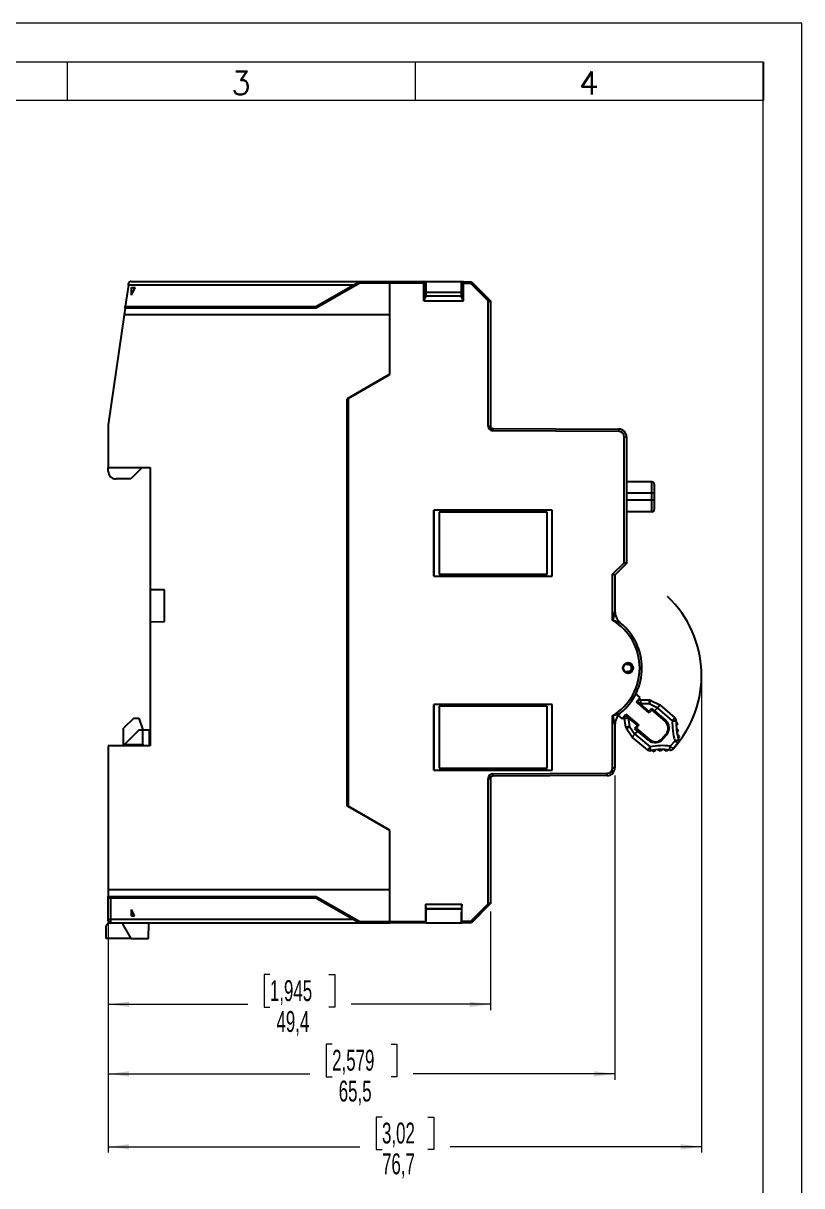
# Model space of a CAD drawing. Header units: millimetres. Extents: x 0 to 210, y 0 to 297.
# Drawn here: x 109.3 to 210, y 146.6 to 297 of the extents above; entities that cross this region are included whole.
import ezdxf

# ---------------------------------------------------------------- set-up
doc = ezdxf.new("R2010")
doc.units = ezdxf.units.MM
doc.layers.add('FORMATO', color=7, linetype='Continuous')
doc.styles.add('SLDTEXTSTYLE0', font='ROMANS')
doc.styles.add('SLDTEXTSTYLE1', font='TXT', dxfattribs={"width": 0.605})
doc.dimstyles.new('SLDDIMSTYLE0', dxfattribs={"dimtxt": 2.7, "dimasz": 2.7, "dimexe": 0, "dimexo": 0.0625, "dimgap": 0.675, "dimtad": 0, "dimdec": 1, "dimrnd": 1e-09, "dimzin": 12, "dimdsep": 46, "dimtxsty": 'SLDTEXTSTYLE1', "dimsah": 1, "dimcen": 0.09, "dimadec": 0, "dimazin": 3, "dimtfac": 1, "dimtdec": 3, "dimtofl": 0, "dimtmove": 0, "dimatfit": 3, "dimfxl": 1, "dimfrac": 2, "dimtolj": 1, "dimtzin": 12, "dimarcsym": 0})

# ---------------------------------------------------------------- blocks, each defined once
blk = doc.blocks.new('_D_3')
at = {"color": 7, "linetype": 'Continuous', "lineweight": 18, "transparency": 16777216}
for p, q in [((197.04, 211.63), (197.04, 150.92)), ((120.32, 183.05), (120.32, 150.92)), ((155.72, 155.51), (154.96, 155.51)), ((154.96, 155.51), (154.96, 151.31)), ((161.64, 155.51), (162.4, 155.51)), ((162.4, 155.51), (162.4, 151.31)), ((120.32, 151.67), (152.85, 151.67)), ((154.96, 151.31), (155.72, 151.31)), ((162.4, 151.31), (161.64, 151.31)), ((197.04, 151.67), (164.52, 151.67))]:
    blk.add_line(p, q, dxfattribs=at)
for points in [[(120.32, 151.67), (123.02, 151.32), (123.02, 152.02)], [(197.04, 151.67), (194.34, 152.02), (194.34, 151.32)]]:
    blk.add_solid(points, dxfattribs=at)
at = {"color": 7, "linetype": 'Continuous', "lineweight": 18, "transparency": 16777216, "char_height": 2.7, "attachment_point": 1, "style": 'SLDTEXTSTYLE1'}
for s, insert in [('3,02', (155.72, 154.8)), ('76,7', (155.72, 150.81))]:
    blk.add_mtext(s, dxfattribs=dict(at, insert=insert))
blk = doc.blocks.new('_D_4')
at = {"color": 7, "linetype": 'Continuous', "lineweight": 18, "transparency": 16777216}
for p, q in [((185.84, 199.68), (185.84, 160.35)), ((120.32, 183.05), (120.32, 160.35)), ((149.27, 164.94), (148.51, 164.94)), ((148.51, 164.94), (148.51, 160.74)), ((156.89, 164.94), (157.65, 164.94)), ((157.65, 164.94), (157.65, 160.74)), ((120.32, 161.1), (146.4, 161.1)), ((185.84, 161.1), (159.76, 161.1)), ((148.51, 160.74), (149.27, 160.74)), ((157.65, 160.74), (156.89, 160.74))]:
    blk.add_line(p, q, dxfattribs=at)
for points in [[(120.32, 161.1), (123.02, 160.75), (123.02, 161.45)], [(185.84, 161.1), (183.14, 161.45), (183.14, 160.75)]]:
    blk.add_solid(points, dxfattribs=at)
at = {"color": 7, "linetype": 'Continuous', "lineweight": 18, "transparency": 16777216, "char_height": 2.7, "attachment_point": 1, "style": 'SLDTEXTSTYLE1'}
for s, insert in [('2,579', (149.27, 164.22)), ('65,5', (150.12, 160.23))]:
    blk.add_mtext(s, dxfattribs=dict(at, insert=insert))
blk = doc.blocks.new('_D_5')
at = {"color": 7, "linetype": 'Continuous', "lineweight": 18, "transparency": 16777216}
for p, q in [((120.32, 183.05), (120.32, 169.35)), ((169.74, 182.1), (169.74, 169.35)), ((141.22, 173.94), (140.46, 173.94)), ((140.46, 173.94), (140.46, 169.74)), ((148.84, 173.94), (149.6, 173.94)), ((149.6, 173.94), (149.6, 169.74)), ((120.32, 170.1), (138.35, 170.1)), ((169.74, 170.1), (151.71, 170.1)), ((140.46, 169.74), (141.22, 169.74)), ((149.6, 169.74), (148.84, 169.74))]:
    blk.add_line(p, q, dxfattribs=at)
for points in [[(120.32, 170.1), (123.02, 169.75), (123.02, 170.45)], [(169.74, 170.1), (167.04, 170.45), (167.04, 169.75)]]:
    blk.add_solid(points, dxfattribs=at)
at = {"color": 7, "linetype": 'Continuous', "lineweight": 18, "transparency": 16777216, "char_height": 2.7, "attachment_point": 1, "style": 'SLDTEXTSTYLE1'}
for s, insert in [('1,945', (141.22, 173.22)), ('49,4', (142.07, 169.23))]:
    blk.add_mtext(s, dxfattribs=dict(at, insert=insert))

msp = doc.modelspace()

# ---------------------------------------------------------------- linework, layer by layer
at = {"color": 7, "linetype": 'Continuous', "lineweight": 25}
for p, q in [((122.92, 263.1), (122.95, 263.34)), ((123.25, 263.6), (152.79, 263.6)), ((147.16, 260.35), (152.79, 263.6)), ((152.85, 263.4), (147.22, 260.15)), ((152.79, 263.6), (152.8, 263.6)), ((152.85, 263.4), (152.8, 263.6)), ((152.8, 263.6), (156.72, 263.6)), ((156.72, 263.4), (152.85, 263.4)), ((156.72, 263.6), (161.13, 263.58)), ((156.72, 263.6), (156.72, 263.4)), ((161.13, 263.38), (156.72, 263.4)), ((156.72, 259.3), (156.72, 263.4)), ((161.13, 263.58), (161.13, 263.38)), ((161.13, 261.09), (161.13, 263.58)), ((161.13, 263.58), (161.13, 263.58)), ((161.37, 263.57), (161.13, 263.58)), ((161.13, 261.08), (161.13, 263.38)), ((161.37, 261.63), (161.37, 263.57)), ((161.39, 263.57), (161.37, 263.57)), ((161.39, 263.57), (161.39, 262.18)), ((165.99, 263.55), (161.39, 263.57)), ((165.99, 262.16), (165.99, 263.55)), ((165.99, 263.55), (166.02, 263.55)), ((166.02, 261.6), (166.02, 263.55)), ((166.26, 263.55), (166.02, 263.55)), ((166.26, 261.08), (166.26, 263.55)), ((166.26, 263.55), (166.26, 263.55)), ((166.26, 263.35), (166.26, 263.55)), ((166.26, 263.55), (167.29, 263.54)), ((166.26, 261.08), (166.26, 263.35)), ((167.21, 263.34), (166.26, 263.35)), ((167.29, 263.54), (167.21, 263.34)), ((169.44, 261.11), (167.21, 263.34)), ((167.29, 263.54), (169.72, 261.12)), ((122.92, 263.1), (122.52, 260.35)), ((151.93, 263.1), (122.92, 263.1)), ((123.32, 261.84), (123.81, 262.82)), ((123.32, 262.82), (123.81, 262.82)), ((123.32, 261.84), (123.32, 262.82)), ((161.37, 262.18), (161.39, 262.18)), ((161.37, 262.18), (161.37, 261.75)), ((161.37, 261.75), (166.02, 261.75)), ((161.37, 261.75), (161.37, 261.63)), ((161.37, 261.75), (161.37, 261.75)), ((161.37, 261.75), (166.01, 261.75)), ((165.99, 262.16), (161.39, 262.18)), ((165.99, 262.16), (165.99, 261.76)), ((165.99, 262.16), (165.99, 261.76)), ((165.99, 261.76), (165.99, 261.75)), ((165.99, 261.75), (165.99, 261.76)), ((165.99, 261.76), (165.99, 261.76)), ((166, 261.76), (166.01, 261.76)), ((166.01, 261.75), (166.01, 261.76)), ((166.01, 261.75), (166.02, 261.75)), ((166.02, 261.75), (166.02, 261.6)), ((122.5, 260.15), (122.37, 259.3)), ((122.5, 260.15), (122.52, 260.35)), ((147.22, 260.15), (122.5, 260.15)), ((122.52, 260.35), (147.17, 260.35)), ((147.22, 260.15), (147.17, 260.35)), ((161.13, 261.09), (161.37, 261.63)), ((161.13, 261.09), (161.13, 261.09)), ((161.13, 261.08), (161.13, 261.09)), ((161.13, 261.09), (166.24, 261.09)), ((161.13, 261.08), (166.26, 261.08)), ((166.24, 261.09), (166.02, 261.6)), ((166.24, 261.09), (166.26, 261.08)), ((166.26, 261.08), (166.26, 261.08)), ((169.44, 244.9), (169.44, 261.11)), ((169.72, 261.12), (169.74, 261.1)), ((169.74, 261.1), (169.74, 244.9)), ((122.37, 259.3), (120.32, 245.05)), ((156.72, 259.3), (122.37, 259.3)), ((156.72, 251.6), (156.72, 259.3)), ((156.72, 259.3), (156.72, 259.3)), ((156.72, 251.6), (151.22, 248.42)), ((156.64, 251.55), (151.22, 248.42)), ((156.64, 251.5), (151.34, 248.44)), ((156.08, 251.22), (156.16, 251.22)), ((156.64, 251.55), (156.64, 251.5)), ((156.72, 251.6), (156.72, 251.6)), ((151.22, 195.77), (151.22, 248.42)), ((151.34, 248.44), (151.34, 195.76)), ((120.32, 245.05), (120.32, 239.55)), ((169.44, 244.9), (169.74, 244.9)), ((186.34, 244.21), (170.03, 244.3)), ((170.04, 244.6), (186.34, 244.51)), ((187.04, 227.22), (187.04, 243.51)), ((187.04, 243.51), (187.34, 243.51)), ((187.34, 243.51), (187.34, 227.1)), ((120.32, 239.55), (125.72, 239.55)), ((120.32, 239.05), (120.32, 239.55)), ((124.72, 239.55), (123.22, 238.05)), ((125.72, 239.55), (125.72, 223.71)), ((123.22, 238.05), (121.32, 238.05)), ((190.62, 237.68), (187.34, 237.69)), ((190.62, 236.2), (190.62, 237.68)), ((190.62, 235.3), (190.62, 236.2)), ((190.92, 236.2), (190.62, 236.2)), ((190.92, 237.38), (190.92, 236.2)), ((190.92, 236.2), (190.92, 235.3)), ((190.62, 233.82), (190.62, 235.3)), ((190.92, 235.3), (190.62, 235.3)), ((190.92, 235.3), (190.92, 234.12)), ((177.74, 234), (162.43, 234)), ((162.43, 234), (162.43, 225.5)), ((162.44, 234), (162.43, 234)), ((162.44, 225.5), (162.44, 234)), ((177.74, 234), (162.44, 234)), ((177.09, 233.75), (163.09, 233.75)), ((163.09, 233.75), (163.09, 225.75)), ((177.09, 225.75), (177.09, 233.75)), ((177.74, 225.5), (177.74, 234)), ((177.74, 234), (177.74, 234)), ((177.74, 225.5), (177.74, 234)), ((190.62, 233.82), (187.34, 233.81)), ((185.54, 225.72), (187.04, 227.22)), ((187.34, 227.1), (185.84, 225.6)), ((163.09, 225.75), (177.09, 225.75)), ((185.54, 219.78), (185.54, 225.72)), ((185.84, 225.6), (185.84, 220.96)), ((162.43, 225.5), (177.74, 225.5)), ((162.44, 225.5), (162.43, 225.5)), ((162.44, 225.5), (177.74, 225.5)), ((177.74, 225.5), (177.74, 225.5)), ((127.61, 223.7), (125.72, 223.71)), ((125.72, 223.71), (125.72, 219.59)), ((127.61, 219.6), (127.61, 223.7)), ((125.72, 219.59), (127.61, 219.6)), ((125.72, 219.59), (125.72, 203.55)), ((186.57, 219.41), (186.57, 219.41)), ((187.81, 213.03), (187.56, 213.02)), ((189.1, 209.78), (188.55, 210.25)), ((188.61, 209.21), (189.1, 209.78)), ((190.28, 207.79), (188.61, 209.21)), ((188.73, 209.27), (188.76, 209.31)), ((189.1, 208.94), (188.73, 209.27)), ((188.76, 209.31), (189.13, 208.98)), ((189.14, 209.48), (190.26, 209.47)), ((190.48, 209.42), (191.65, 208.85)), ((177.74, 208.9), (162.43, 208.9)), ((162.43, 208.9), (162.43, 200.4)), ((162.44, 208.9), (162.43, 208.9)), ((177.74, 208.9), (162.44, 208.9)), ((162.44, 200.4), (162.44, 208.9)), ((163.09, 208.65), (163.09, 200.65)), ((177.09, 208.65), (163.09, 208.65)), ((177.09, 200.65), (177.09, 208.65)), ((177.74, 200.4), (177.74, 208.9)), ((177.74, 208.9), (177.74, 208.9)), ((177.74, 200.4), (177.74, 208.9)), ((186.57, 207.78), (186.57, 207.78)), ((186.76, 207.04), (187.25, 207.61)), ((187.25, 207.61), (188.92, 206.19)), ((189.13, 208.98), (189.1, 208.94)), ((189.1, 208.94), (190.24, 207.96)), ((190.25, 208.98), (189.13, 208.98)), ((190.24, 207.96), (190.59, 208.37)), ((191.32, 208.46), (190.25, 208.98)), ((190.61, 208.17), (190.28, 207.79)), ((190.59, 208.37), (192.38, 206.85)), ((190.97, 208.05), (190.59, 208.37)), ((192.32, 206.71), (190.61, 208.17)), ((191.33, 208.47), (190.97, 208.05)), ((190.97, 208.05), (192.38, 206.85)), ((190.97, 208.05), (190.97, 208.05)), ((191.33, 208.47), (191.65, 208.85)), ((193.27, 206.79), (191.33, 208.47)), ((191.65, 208.85), (193.6, 207.17)), ((123.62, 207.1), (122.31, 205.81)), ((123.62, 207.1), (124.27, 207.1)), ((124.27, 207.1), (124.81, 205.6)), ((185.54, 200.68), (185.54, 207.42)), ((185.84, 206.23), (185.84, 200.68)), ((186.26, 207.47), (186.76, 207.04)), ((187.25, 205.94), (187.07, 207.05)), ((187.18, 207.45), (187.21, 207.49)), ((187.56, 207.13), (187.18, 207.45)), ((187.21, 207.49), (187.59, 207.17)), ((187.59, 207.17), (187.56, 207.13)), ((187.56, 207.13), (187.74, 206.03)), ((188.75, 206.21), (187.59, 207.17)), ((187.74, 206.03), (188.42, 205.06)), ((188.75, 206.21), (188.39, 205.79)), ((188.92, 206.19), (188.6, 205.81)), ((193.76, 206.64), (193.96, 206.37)), ((193.96, 206.37), (193.77, 206.09)), ((122.31, 203.62), (122.31, 205.81)), ((124.31, 205.6), (122.4, 203.71)), ((124.31, 205.6), (124.81, 205.6)), ((124.81, 203.7), (124.81, 205.6)), ((124.81, 205.6), (125.61, 205.6)), ((125.61, 205.6), (125.61, 203.55)), ((188.09, 204.66), (187.34, 205.74)), ((188.09, 204.66), (188.41, 205.05)), ((190.06, 203.02), (188.09, 204.66)), ((188.39, 205.79), (188.77, 205.47)), ((190.18, 204.27), (188.39, 205.79)), ((188.41, 205.05), (188.77, 205.47)), ((188.41, 205.05), (190.38, 203.4)), ((188.6, 205.81), (190.31, 204.35)), ((188.77, 205.47), (188.77, 205.47)), ((190.18, 204.27), (188.77, 205.47)), ((191.93, 204.48), (192.45, 205.09)), ((192.53, 204.95), (192.08, 204.42)), ((193.79, 205.81), (194.02, 205.57)), ((194.02, 205.57), (193.86, 205.27)), ((193.91, 205), (194.16, 204.78)), ((194.16, 204.78), (194.04, 204.47)), ((125.72, 203.55), (120.32, 203.52)), ((120.32, 203.52), (120.32, 184.9)), ((122.31, 203.62), (122.4, 203.71)), ((122.31, 203.53), (122.31, 203.62)), ((122.4, 203.71), (124.81, 203.7)), ((191.15, 203.02), (190.91, 202.78)), ((191.71, 202.86), (191.43, 203.04)), ((191.97, 203.06), (191.71, 202.86)), ((192.51, 202.84), (192.25, 203.05)), ((192.8, 203.01), (192.51, 202.84)), ((193, 203.48), (193.61, 204.2)), ((193.38, 203.16), (193, 203.48)), ((193.98, 203.87), (193.38, 203.16)), ((193.98, 203.87), (193.61, 204.2)), ((190.91, 202.78), (190.61, 202.94)), ((162.43, 200.4), (177.74, 200.4)), ((162.44, 200.4), (162.43, 200.4)), ((162.44, 200.4), (177.74, 200.4)), ((163.09, 200.65), (177.09, 200.65)), ((177.74, 200.4), (177.74, 200.4)), ((185.54, 200.68), (185.84, 200.68)), ((169.44, 183.08), (169.44, 199.3)), ((169.44, 199.3), (169.74, 199.3)), ((169.74, 199.3), (169.74, 183.1)), ((170.03, 199.9), (184.84, 199.98)), ((184.84, 199.68), (170.04, 199.6)), ((156.72, 192.6), (151.22, 195.77)), ((151.22, 195.77), (156.64, 192.65)), ((151.34, 195.76), (156.64, 192.7)), ((156.16, 192.97), (156.08, 192.97)), ((156.64, 192.7), (156.64, 192.65)), ((156.72, 184.9), (156.72, 192.6)), ((156.72, 192.6), (156.72, 192.6)), ((156.72, 184.9), (120.32, 184.9)), ((120.32, 184.9), (120.32, 184.05)), ((120.32, 184.05), (147.22, 184.05)), ((120.32, 183.85), (120.32, 184.05)), ((147.17, 183.85), (120.32, 183.85)), ((120.32, 181.1), (120.32, 183.85)), ((120.62, 183.85), (120.62, 181.1)), ((152.79, 180.6), (147.16, 183.85)), ((147.17, 183.85), (147.22, 184.05)), ((147.22, 184.05), (152.85, 180.8)), ((156.72, 180.8), (156.72, 184.9)), ((156.72, 184.9), (156.72, 184.9)), ((123.73, 181.53), (123.32, 182.35)), ((123.32, 181.53), (123.32, 182.35)), ((161.36, 183.07), (166.03, 183.07)), ((161.36, 183.07), (161.36, 180.82)), ((161.36, 183.07), (161.36, 183.06)), ((161.36, 183.06), (166.03, 183.06)), ((161.36, 183.06), (161.37, 182.46)), ((161.37, 182.45), (161.37, 182.46)), ((161.37, 182.46), (166.02, 182.46)), ((161.37, 182.45), (161.37, 182.02)), ((166.01, 182.45), (161.37, 182.45)), ((161.39, 182.02), (161.37, 182.02)), ((161.39, 182.02), (161.39, 180.62)), ((165.99, 182.44), (165.99, 182.45)), ((165.99, 182.44), (165.99, 182.02)), ((165.99, 182.44), (165.99, 182.44)), ((166.01, 182.44), (165.99, 182.44)), ((165.99, 182.44), (165.99, 182.44)), ((165.99, 182.44), (165.99, 182.02)), ((165.99, 180.65), (165.99, 182.02)), ((166.01, 182.45), (166.02, 182.46)), ((166.01, 182.45), (166.01, 182.44)), ((166.03, 183.06), (166.02, 182.46)), ((166.03, 180.85), (166.03, 183.07)), ((166.03, 183.07), (166.03, 183.06)), ((167.21, 180.85), (169.44, 183.08)), ((169.72, 183.08), (167.29, 180.66)), ((169.74, 183.1), (169.72, 183.08)), ((120.3, 180.61), (120.05, 180.25)), ((120.53, 180.61), (120.3, 180.61)), ((120.32, 180.9), (120.32, 181.1)), ((120.62, 181.1), (151.93, 181.1)), ((120.62, 181.1), (120.62, 180.6)), ((152.79, 180.6), (120.62, 180.6)), ((122.25, 180.34), (122.25, 180.61)), ((123.32, 181.53), (123.73, 181.53)), ((125.54, 178.6), (125.55, 180.6)), ((152.8, 180.6), (152.79, 180.6)), ((152.8, 180.6), (152.85, 180.8)), ((156.72, 180.6), (152.8, 180.6)), ((152.85, 180.8), (156.72, 180.8)), ((156.72, 180.8), (161.36, 180.82)), ((156.72, 180.8), (156.72, 180.6)), ((161.36, 180.62), (156.72, 180.6)), ((161.36, 180.82), (161.36, 180.62)), ((161.39, 180.62), (161.36, 180.62)), ((161.39, 180.62), (165.99, 180.65)), ((165.99, 180.65), (166.03, 180.65)), ((166.03, 180.85), (167.21, 180.85)), ((166.03, 180.65), (166.03, 180.85)), ((167.29, 180.66), (166.03, 180.65)), ((167.21, 180.85), (167.29, 180.66)), ((120.04, 178.61), (120.05, 180.25)), ((122.25, 180.34), (123.24, 178.61)), ((123.24, 178.61), (120.04, 178.61)), ((123.24, 178.61), (125.54, 178.6))]:
    msp.add_line(p, q, dxfattribs=at)
at = {"color": 1, "linetype": 'Continuous', "lineweight": 25}
for p, q in [((190.62, 236.2), (187.34, 236.2)), ((190.62, 235.3), (187.34, 235.3)), ((187.42, 214.03), (187.06, 214.04)), ((187.1, 213.16), (187.42, 213.17)), ((125.55, 180.6), (125.55, 180.6))]:
    msp.add_line(p, q, dxfattribs=at)
at = {"color": 7, "linetype": 'Continuous', "lineweight": 25}
msp.add_circle((187.54, 213.6), 0.657, dxfattribs=at)
for centre, radius, start, end in [((123.25, 263.3), 0.3, 90, 171.8175), ((170.04, 244.9), 0.6, 180, 269.7), ((170.04, 244.9), 0.3, 180, 269.7), ((148.55, 244.49), 21.49, 359.5, 0.3), ((164.86, 244.4), 21.49, 359.5, 0.3), ((186.34, 243.51), 1, 0, 89.7), ((186.34, 243.51), 0.7, 0, 89.7), ((121.32, 239.05), 1, 180, 270), ((190.62, 237.38), 0.3, 0, 89.75), ((190.62, 234.12), 0.3, 270.25, 0), ((182.97, 212.63), 14.07, 317.6851, 46.5656), ((221.27, 211.42), 36.69, 164.9281, 166.8425), ((181.84, 213.6), 7.2, 300.9232, 59.0768), ((175.99, 190.78), 30.52, 69.7194, 71.7791), ((187.84, 220.96), 2, 180, 230.8332), ((181.84, 213.6), 7.5, 309.1667, 50.8333), ((187.54, 213.6), 0.65, 48.4108, 311.5892), ((199.54, 215.65), 12.23, 186.6446, 187.5895), ((187.54, 213.6), 0.45, 254.6116, 105.3884), ((187.54, 213.6), 0.65, 0.0079, 48.4049), ((187.54, 213.6), 0.65, 311.6052, 359.982), ((187.53, 213.77), 0.75, 219.7526, 271.761), ((196.9, 211.91), 9.57, 172.4676, 173.158), ((189.14, 208.98), 0.5, 89.591, 139.591), ((207.7, 208.98), 18.56, 178.4384, 179.9733), ((208.81, 208.97), 18.56, 178.4384, 179.9733), ((203.59, 202.66), 14.76, 152.7119, 154.6487), ((190.26, 208.97), 0.5, 64.1653, 89.591), ((175.99, 236.41), 30.52, 288.2209, 290.2806), ((187.84, 206.23), 2, 129.1668, 180), ((221.27, 215.78), 36.69, 193.1575, 195.0719), ((187.56, 207.13), 0.5, 139.591, 189.591), ((190.53, 188.81), 18.56, 99.2088, 100.7437), ((190.71, 187.71), 18.56, 99.2088, 100.7437), ((196.11, 193.87), 14.76, 124.5334, 126.4702), ((191.58, 205.83), 1.15, 319.591, 49.591), ((191.51, 205.83), 1.34, 319.591, 49.5867), ((200.76, 206.43), 7.5, 177.2657, 197.3484), ((182.53, 216.27), 14.33, 318.5912, 320.5908), ((194.5, 229.98), 23.22, 266.9609, 268.1861), ((193.27, 206.79), 0.5, 357.2657, 49.091), ((200.76, 206.43), 7, 177.2657, 197.3484), ((187.75, 206.02), 0.5, 189.591, 215.0168), ((127.81, 203.7), 3, 179.85, 182.8833), ((179.31, 212.49), 14.33, 318.5912, 320.5908), ((190.38, 203.4), 0.5, 230.091, 281.9163), ((191.05, 205.29), 1.34, 229.5954, 319.591), ((191.06, 205.22), 1.15, 229.591, 319.591), ((191.93, 196.06), 7.5, 81.8337, 101.9163), ((167.69, 198.48), 23.22, 10.996, 12.2212), ((191.93, 196.06), 7, 81.8337, 101.9163), ((176.32, 205.75), 16.83, 350.5618, 352.2559), ((193, 203.49), 0.5, 261.8337, 319.591), ((188.7, 220.3), 16.83, 286.9262, 288.6203), ((193.6, 204.2), 0.5, 319.591, 17.3484), ((184.84, 200.68), 0.7, 270.3, 0), ((184.84, 200.68), 1, 270.3, 0), ((170.04, 199.3), 0.6, 90.3, 180), ((170.04, 199.3), 0.3, 90.3, 180), ((148.55, 199.71), 21.49, 359.7, 0.5), ((163.36, 199.79), 21.49, 359.7, 0.5), ((120.55, 209.75), 28.65, 269.55, 270.15), ((120.62, 180.9), 0.3, 180, 270)]:
    msp.add_arc(centre, radius, start, end, dxfattribs=at)
for centre, major_axis, ratio, start_param, end_param in [((166, 261.61), (0, 0.15), 0.008727, 6.28314, 6.633552), ((169.44, 261.54), (-0.212, 0.514), 0.412768, 2.359681, 3.590638), ((187.04, 227.22), (0.3, -0.124), 0.001234, 0, 1.567817), ((185.54, 225.72), (0.3, -0.124), 0.001234, 0, 1.567817), ((169.44, 182.66), (0.212, 0.514), 0.412768, 5.83414, 7.065097)]:
    msp.add_ellipse(centre, major_axis=major_axis, ratio=ratio, start_param=start_param, end_param=end_param, dxfattribs=at)
at = {"layer": 'FORMATO', "lineweight": 18}
for p, q in [((210, 297), (0, 297)), ((210, 0), (210, 297)), ((25, 292), (205, 292)), ((115, 292), (115, 287)), ((160, 292), (160, 287)), ((205, 287), (25, 287)), ((205, 5), (205, 287))]:
    msp.add_line(p, q, dxfattribs=at)
at = {"layer": 'FORMATO'}
msp.add_line((205, 292), (205, 287), dxfattribs=at)

# ---------------------------------------------------------------- texts
at = {"layer": 'FORMATO', "char_height": 3, "attachment_point": 2, "style": 'SLDTEXTSTYLE0'}
for s, insert in [('3', (137.48, 290.78)), ('4', (182.48, 290.78))]:
    msp.add_mtext(s, dxfattribs=dict(at, insert=insert))

# ---------------------------------------------------------------- dimensions: what is measured, and where the dimension line sits
at = {"color": 7, "linetype": 'Continuous', "lineweight": 18}
for base, p1, p2, picture, middle in [((120.32, 151.67), (197.04, 212.63), (120.32, 184.05), '_D_3', (158.68, 151.67)), ((185.84, 161.1), (120.32, 184.05), (185.84, 200.68), '_D_4', (153.08, 161.1)), ((169.74, 170.1), (120.32, 184.05), (169.74, 183.1), '_D_5', (145.03, 170.1))]:
    dim = msp.add_linear_dim(base=base, p1=p1, p2=p2, dimstyle='SLDDIMSTYLE0', dxfattribs=at)
    dim.commit()
    dim.dimension.update_dxf_attribs({"geometry": picture, "text_midpoint": middle, "dimtype": 160})

doc.saveas('drawing.dxf')
